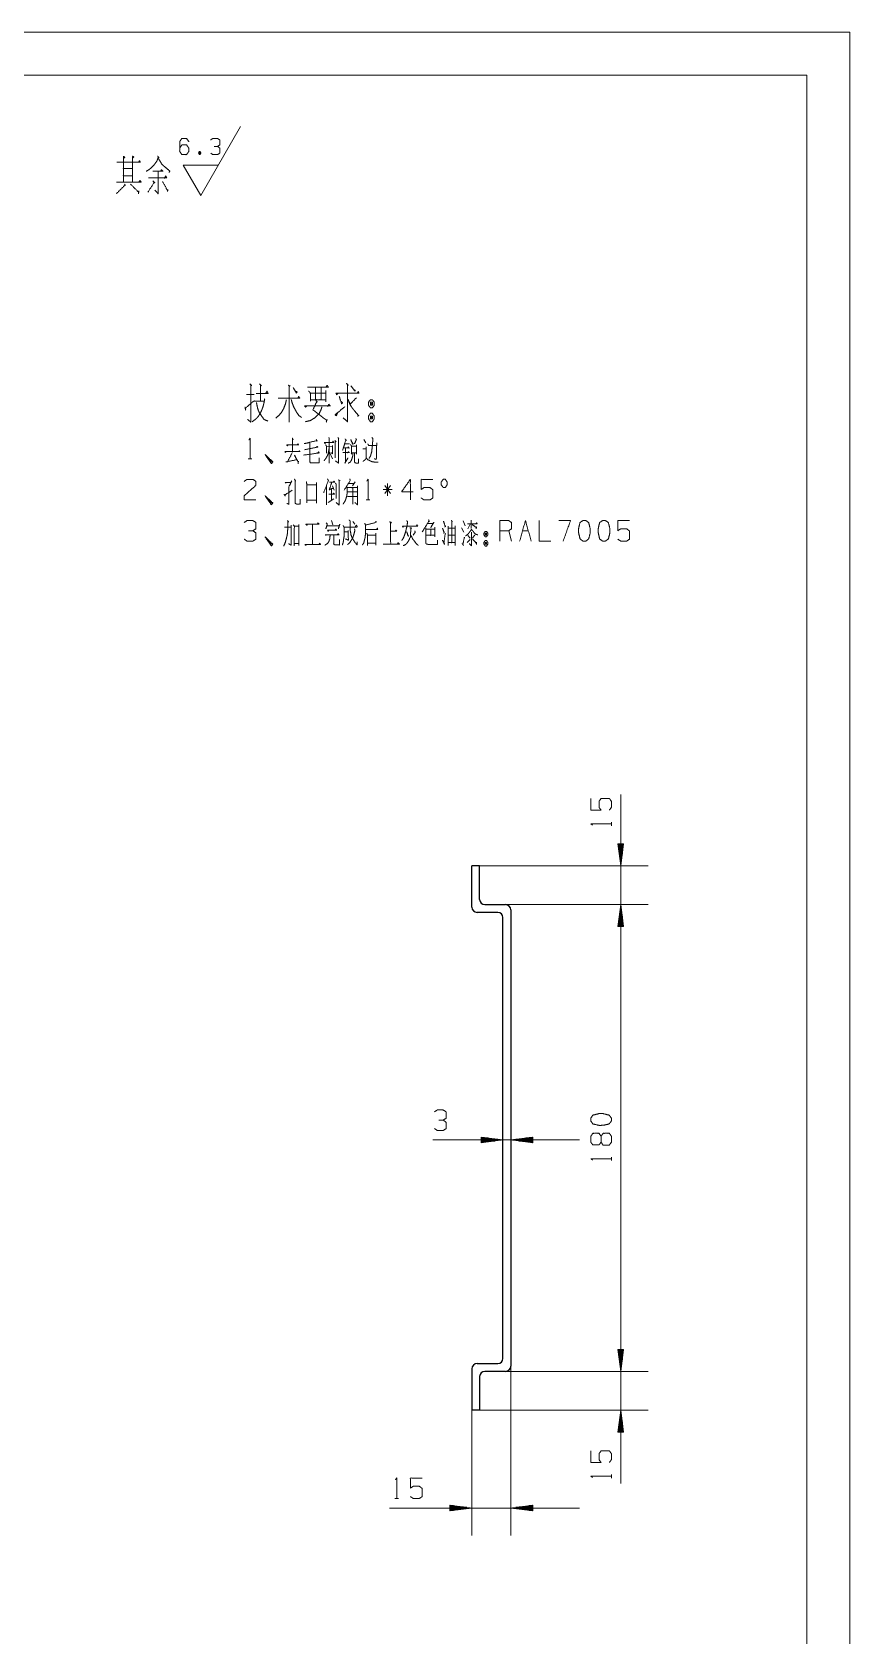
# Model space of a CAD drawing. Header units: millimetres. Extents: x 0 to 210, y 0 to 297.
# Drawn here: x 115.3 to 210, y 111.4 to 297 of the extents above; entities that cross this region are included whole.
import ezdxf

# ---------------------------------------------------------------- set-up
doc = ezdxf.new("R2010")
doc.units = ezdxf.units.MM
doc.layers.add('101', color=7, linetype='Continuous', true_color=0xffffff)

msp = doc.modelspace()

# ---------------------------------------------------------------- linework, layer by layer
at = {"layer": '101', "color": 133, "linetype": 'Continuous', "lineweight": 18}
for p, q in [((210, 297), (0, 297)), ((210, 0), (210, 297)), ((205, 292), (25, 292)), ((205, 5), (205, 292))]:
    msp.add_line(p, q, dxfattribs=at)
at = {"layer": '101', "color": 43, "linetype": 'Continuous', "lineweight": 18}
for p, q in [((134.86, 278.09), (139.47, 286.09)), ((134.68, 283.18), (134.8, 282.84)), ((134.86, 278.09), (132.84, 281.59)), ((132.84, 281.59), (136.88, 281.59))]:
    msp.add_line(p, q, dxfattribs=at)
at = {"layer": '101', "color": 72, "linetype": 'Continuous', "lineweight": 18}
for p, q in [((140.14, 255.07), (141.05, 255.07)), ((141.05, 254.28), (142.19, 254.28)), ((149.43, 249.03), (150.1, 249.06)), ((150.38, 249.73), (150.52, 249.58)), ((150.43, 249.63), (150.43, 247.76)), ((150.72, 250.08), (150.86, 249.93)), ((153.61, 248.78), (153.93, 248.78)), ((153.75, 249.86), (153.96, 249.46)), ((140.36, 247.63), (140.78, 247.63)), ((149.78, 248.41), (150.1, 247.63)), ((150.75, 245.2), (151, 245.12)), ((152.75, 244.97), (152.41, 244.5)), ((149.43, 244.47), (149.43, 242.3)), ((149.99, 244.1), (149.99, 242.82)), ((150.12, 244.52), (150.29, 244.02)), ((151.83, 243.25), (152.94, 243.25)), ((151.86, 243.8), (152.96, 243.8)), ((151.97, 244.77), (152.66, 244.77)), ((157, 244.07), (155.99, 244.07)), ((156.17, 244.55), (156.84, 243.6)), ((156.82, 244.55), (156.17, 243.6)), ((156.49, 243.35), (156.49, 244.77)), ((149.62, 242.57), (150.27, 243)), ((154.01, 242.87), (154.44, 242.87)), ((147.8, 240.08), (147.8, 237.73)), ((147.8, 240.06), (147.8, 237.73)), ((149.99, 240.51), (150.13, 239.98)), ((152.46, 240.36), (152.69, 240.08)), ((165.04, 239.66), (165.31, 239.16)), ((165.22, 240.46), (165.45, 239.88)), ((166.03, 240.08), (165.77, 239.53)), ((166.17, 240.53), (166.17, 239.58)), ((151.47, 239.18), (151.91, 239.18)), ((154.17, 238.81), (155.13, 238.81)), ((154.17, 237.88), (155.15, 237.88)), ((155.13, 239.01), (155.13, 237.63)), ((165.68, 237.96), (166.03, 238.28)), ((165.79, 238.76), (166.03, 238.43)), ((166.6, 238.81), (166.32, 238.48)), ((170.83, 238.11), (170.5, 239.31)), ((172.1, 239.31), (172.77, 239.31)), ((182.39, 205.18), (182.39, 205.6)), ((182.39, 166.43), (182.39, 166.85)), ((182.39, 129.7), (182.39, 130.13)), ((157.33, 127.34), (157.75, 127.34))]:
    msp.add_line(p, q, dxfattribs=at)
at = {"layer": '101', "color": 22, "linetype": 'Continuous', "lineweight": 18}
for p, q in [((183.48, 188.11), (183.48, 208.78)), ((183.81, 203.09), (183.15, 203.09)), ((183.15, 203.09), (183.48, 200.55)), ((183.15, 203.09), (183.15, 203.06)), ((183.15, 203.09), (183.15, 203.06)), ((183.2, 203.09), (183.2, 202.67)), ((183.25, 203.09), (183.25, 202.29)), ((183.3, 203.09), (183.3, 201.9)), ((183.35, 203.09), (183.35, 201.51)), ((183.4, 203.09), (183.4, 201.13)), ((183.45, 203.09), (183.45, 200.74)), ((183.48, 200.55), (183.81, 203.09)), ((183.5, 203.09), (183.5, 200.74)), ((183.56, 203.09), (183.56, 201.13)), ((183.61, 203.09), (183.61, 201.51)), ((183.66, 203.09), (183.66, 201.9)), ((183.71, 203.09), (183.71, 202.29)), ((183.76, 203.09), (183.76, 202.67)), ((183.81, 203.09), (183.81, 203.06)), ((183.81, 203.09), (183.81, 203.06)), ((167.14, 200.55), (186.65, 200.55)), ((170.14, 196.05), (186.65, 196.05)), ((170.14, 196.05), (186.65, 196.05)), ((183.48, 196.05), (183.15, 193.51)), ((183.48, 196.05), (183.15, 193.51)), ((183.35, 193.51), (183.35, 195.08)), ((183.35, 193.51), (183.35, 195.08)), ((183.4, 193.51), (183.4, 195.47)), ((183.4, 193.51), (183.4, 195.47)), ((183.45, 193.51), (183.45, 195.86)), ((183.45, 193.51), (183.45, 195.86)), ((183.81, 193.51), (183.48, 196.05)), ((183.48, 196.05), (183.48, 142.05)), ((183.81, 193.51), (183.48, 196.05)), ((183.5, 193.51), (183.5, 195.86)), ((183.5, 193.51), (183.5, 195.86)), ((183.56, 193.51), (183.56, 195.47)), ((183.56, 193.51), (183.56, 195.47)), ((183.61, 193.51), (183.61, 195.08)), ((183.61, 193.51), (183.61, 195.08)), ((183.15, 193.51), (183.15, 193.54)), ((183.15, 193.51), (183.15, 193.54)), ((183.15, 193.51), (183.15, 193.54)), ((183.15, 193.51), (183.15, 193.54)), ((183.15, 193.51), (183.81, 193.51)), ((183.15, 193.51), (183.81, 193.51)), ((183.2, 193.51), (183.2, 193.93)), ((183.2, 193.51), (183.2, 193.93)), ((183.25, 193.51), (183.25, 194.31)), ((183.25, 193.51), (183.25, 194.31)), ((183.3, 193.51), (183.3, 194.7)), ((183.3, 193.51), (183.3, 194.7)), ((183.66, 193.51), (183.66, 194.7)), ((183.66, 193.51), (183.66, 194.7)), ((183.71, 193.51), (183.71, 194.31)), ((183.71, 193.51), (183.71, 194.31)), ((183.76, 193.51), (183.76, 193.93)), ((183.76, 193.51), (183.76, 193.93)), ((183.81, 193.51), (183.81, 193.54)), ((183.81, 193.51), (183.81, 193.54)), ((183.81, 193.51), (183.81, 193.54)), ((183.81, 193.51), (183.81, 193.54)), ((169.84, 168.83), (167.3, 169.16)), ((167.3, 169.16), (167.3, 168.49)), ((167.3, 169.16), (167.33, 169.16)), ((167.3, 169.16), (167.33, 169.16)), ((167.3, 169.11), (167.72, 169.11)), ((167.3, 169.06), (168.11, 169.06)), ((167.3, 169), (168.49, 169)), ((167.3, 168.95), (168.88, 168.95)), ((167.3, 168.9), (169.26, 168.9)), ((173.28, 169.16), (170.74, 168.83)), ((173.28, 168.9), (171.32, 168.9)), ((173.28, 168.95), (171.71, 168.95)), ((173.28, 169), (172.09, 169)), ((173.28, 169.06), (172.48, 169.06)), ((173.28, 169.11), (172.87, 169.11)), ((173.28, 169.16), (173.25, 169.16)), ((173.28, 169.16), (173.25, 169.16)), ((173.28, 168.49), (173.28, 169.16)), ((161.74, 168.83), (178.68, 168.83)), ((167.3, 168.85), (169.65, 168.85)), ((167.3, 168.49), (169.84, 168.83)), ((167.3, 168.8), (169.65, 168.8)), ((167.3, 168.75), (169.26, 168.75)), ((167.3, 168.7), (168.88, 168.7)), ((167.3, 168.65), (168.49, 168.65)), ((167.3, 168.6), (168.11, 168.6)), ((167.3, 168.55), (167.72, 168.55)), ((167.3, 168.5), (167.33, 168.5)), ((167.3, 168.5), (167.33, 168.5)), ((170.74, 168.83), (173.28, 168.49)), ((173.28, 168.85), (170.94, 168.85)), ((173.28, 168.8), (170.94, 168.8)), ((173.28, 168.75), (171.32, 168.75)), ((173.28, 168.7), (171.71, 168.7)), ((173.28, 168.65), (172.09, 168.65)), ((173.28, 168.6), (172.48, 168.6)), ((173.28, 168.55), (172.87, 168.55)), ((173.28, 168.5), (173.25, 168.5)), ((173.28, 168.5), (173.25, 168.5)), ((183.48, 129.07), (183.48, 149.99)), ((183.15, 144.59), (183.48, 142.05)), ((183.15, 144.59), (183.15, 144.56)), ((183.81, 144.59), (183.15, 144.59)), ((183.15, 144.59), (183.48, 142.05)), ((183.15, 144.59), (183.15, 144.56)), ((183.15, 144.59), (183.15, 144.56)), ((183.15, 144.59), (183.15, 144.56)), ((183.81, 144.59), (183.15, 144.59)), ((183.2, 144.59), (183.2, 144.17)), ((183.2, 144.59), (183.2, 144.17)), ((183.25, 144.59), (183.25, 143.79)), ((183.25, 144.59), (183.25, 143.79)), ((183.3, 144.59), (183.3, 143.4)), ((183.3, 144.59), (183.3, 143.4)), ((183.35, 144.59), (183.35, 143.01)), ((183.35, 144.59), (183.35, 143.01)), ((183.4, 144.59), (183.4, 142.63)), ((183.4, 144.59), (183.4, 142.63)), ((183.45, 144.59), (183.45, 142.24)), ((183.45, 144.59), (183.45, 142.24)), ((183.48, 142.05), (183.81, 144.59)), ((183.48, 142.05), (183.81, 144.59)), ((183.5, 144.59), (183.5, 142.24)), ((183.5, 144.59), (183.5, 142.24)), ((183.56, 144.59), (183.56, 142.63)), ((183.56, 144.59), (183.56, 142.63)), ((183.61, 144.59), (183.61, 143.01)), ((183.61, 144.59), (183.61, 143.01)), ((183.66, 144.59), (183.66, 143.4)), ((183.66, 144.59), (183.66, 143.4)), ((183.71, 144.59), (183.71, 143.79)), ((183.71, 144.59), (183.71, 143.79)), ((183.76, 144.59), (183.76, 144.17)), ((183.76, 144.59), (183.76, 144.17)), ((183.81, 144.59), (183.81, 144.56)), ((183.81, 144.59), (183.81, 144.56)), ((183.81, 144.59), (183.81, 144.56)), ((183.81, 144.59), (183.81, 144.56)), ((170.14, 142.05), (186.65, 142.05)), ((170.14, 142.05), (186.65, 142.05)), ((170.74, 142.65), (170.74, 123.07)), ((166.24, 137.55), (166.24, 123.07)), ((167.14, 137.55), (186.65, 137.55)), ((183.48, 137.55), (183.15, 135.01)), ((183.45, 135.01), (183.45, 137.36)), ((183.81, 135.01), (183.48, 137.55)), ((183.5, 135.01), (183.5, 137.36)), ((183.25, 135.01), (183.25, 135.81)), ((183.3, 135.01), (183.3, 136.2)), ((183.35, 135.01), (183.35, 136.58)), ((183.4, 135.01), (183.4, 136.97)), ((183.56, 135.01), (183.56, 136.97)), ((183.61, 135.01), (183.61, 136.58)), ((183.66, 135.01), (183.66, 136.2)), ((183.71, 135.01), (183.71, 135.81)), ((183.15, 135.01), (183.15, 135.04)), ((183.15, 135.01), (183.15, 135.04)), ((183.15, 135.01), (183.81, 135.01)), ((183.2, 135.01), (183.2, 135.43)), ((183.76, 135.01), (183.76, 135.43)), ((183.81, 135.01), (183.81, 135.04)), ((183.81, 135.01), (183.81, 135.04)), ((178.68, 126.24), (156.69, 126.24)), ((166.24, 126.24), (163.7, 126.58)), ((163.7, 126.58), (163.7, 125.91)), ((163.7, 126.57), (163.73, 126.57)), ((163.7, 126.57), (163.73, 126.57)), ((163.7, 126.52), (164.12, 126.52)), ((163.7, 126.47), (164.51, 126.47)), ((163.7, 126.42), (164.89, 126.42)), ((163.7, 126.37), (165.28, 126.37)), ((163.7, 126.32), (165.66, 126.32)), ((163.7, 126.27), (166.05, 126.27)), ((163.7, 125.91), (166.24, 126.24)), ((163.7, 126.22), (166.05, 126.22)), ((173.28, 126.58), (170.74, 126.24)), ((170.74, 126.24), (173.28, 125.91)), ((173.28, 126.27), (170.94, 126.27)), ((173.28, 126.22), (170.94, 126.22)), ((173.28, 126.32), (171.32, 126.32)), ((173.28, 126.37), (171.71, 126.37)), ((173.28, 126.42), (172.09, 126.42)), ((173.28, 126.47), (172.48, 126.47)), ((173.28, 126.52), (172.87, 126.52)), ((173.28, 126.57), (173.25, 126.57)), ((173.28, 126.57), (173.25, 126.57)), ((173.28, 125.91), (173.28, 126.58)), ((163.7, 126.17), (165.66, 126.17)), ((163.7, 126.12), (165.28, 126.12)), ((163.7, 126.07), (164.89, 126.07)), ((163.7, 126.02), (164.51, 126.02)), ((163.7, 125.96), (164.12, 125.96)), ((163.7, 125.91), (163.73, 125.91)), ((163.7, 125.91), (163.73, 125.91)), ((173.28, 126.17), (171.32, 126.17)), ((173.28, 126.12), (171.71, 126.12)), ((173.28, 126.07), (172.09, 126.07)), ((173.28, 126.02), (172.48, 126.02)), ((173.28, 125.96), (172.87, 125.96)), ((173.28, 125.91), (173.25, 125.91)), ((173.28, 125.91), (173.25, 125.91))]:
    msp.add_line(p, q, dxfattribs=at)
at = {"layer": '101', "color": 163, "linetype": 'Continuous', "lineweight": 25}
for p, q in [((166.24, 195.75), (166.24, 200.55)), ((167.14, 200.55), (166.24, 200.55)), ((167.14, 196.65), (167.14, 200.55)), ((169.24, 195.15), (166.84, 195.15)), ((167.74, 196.05), (170.14, 196.05)), ((170.74, 195.45), (170.74, 142.65)), ((169.84, 143.55), (169.84, 194.55)), ((166.84, 142.95), (169.24, 142.95)), ((166.24, 142.35), (166.24, 137.55)), ((167.14, 141.45), (167.14, 137.55)), ((170.14, 142.05), (167.74, 142.05)), ((167.14, 137.55), (166.24, 137.55))]:
    msp.add_line(p, q, dxfattribs=at)
at = {"layer": '101', "color": 153, "linetype": 'Continuous', "lineweight": 18}
msp.add_line((170.74, 183.15), (170.74, 181.8), dxfattribs=at)
at = {"layer": '101', "color": 163, "linetype": 'Continuous', "lineweight": 25}
for centre, start, end in [((166.84, 195.75), 180, 270), ((167.74, 196.65), 180, 270), ((169.24, 194.55), 0, 90), ((170.14, 195.45), 0, 90), ((166.84, 142.35), 90, 180), ((169.24, 143.55), 270, 0), ((167.74, 141.45), 90, 180), ((170.14, 142.65), 270, 0)]:
    msp.add_arc(centre, 0.6, start, end, dxfattribs=at)
at = {"layer": '101', "color": 43, "linetype": 'Continuous', "lineweight": 18}
for points, knots in [([(132.42, 283.57), (132.67, 283.95), (133.22, 283.95), (133.48, 283.57), (133.48, 283.2), (133.22, 282.82), (132.67, 282.82), (132.42, 283.2), (132.42, 284.32), (132.67, 284.69), (133.22, 284.69), (133.48, 284.32)], [0, 0, 0.076964, 0.169762, 0.248074, 0.312018, 0.39033, 0.483129, 0.560092, 0.751926, 0.82889, 0.921688, 1, 1]), ([(136.8, 283.77), (137.07, 283.95), (137.07, 284.52), (136.8, 284.69), (136.26, 284.69), (135.99, 284.52)], [0, 0, 0.153875, 0.429861, 0.58373, 0.84613, 1, 1]), ([(134.68, 282.84), (134.8, 282.84), (134.87, 283.02), (134.8, 283.18), (134.68, 283.18), (134.61, 283.02), (134.68, 282.84), (134.8, 283.18)], [0, 0, 0.093972, 0.236779, 0.365956, 0.459928, 0.589106, 0.731912, 1, 1]), ([(136.01, 283), (136.26, 282.82), (136.8, 282.82), (137.07, 283), (137.07, 283.57), (136.8, 283.77), (136.4, 283.77)], [0, 0, 0.124123, 0.343691, 0.47245, 0.703378, 0.836731, 1, 1])]:
    msp.add_open_spline(points, degree=1, knots=knots, dxfattribs=at)
at = {"layer": '101', "color": 72, "linetype": 'Continuous', "lineweight": 18}
for points, knots in [([(125.9, 282.65), (126.08, 282.5), (125.92, 282.35), (125.92, 282.65), (125.92, 279.65), (125.92, 281.94), (125.15, 281.94), (127.88, 281.94), (126.96, 281.94), (126.96, 282.61), (126.96, 279.65), (126.96, 281.22), (125.9, 281.22), (125.9, 280.36), (126.96, 280.36), (126.96, 279.65), (125.1, 279.65), (127.96, 279.65), (127.83, 279.84), (127.7, 279.65)], [0, 0, 0.009716, 0.018619, 0.030835, 0.152988, 0.24613, 0.277436, 0.388628, 0.426411, 0.453896, 0.574522, 0.638652, 0.681833, 0.716952, 0.760133, 0.789144, 0.864711, 0.9813, 0.99065, 1, 1]), ([(126.98, 282.42), (127.12, 282.54), (126.96, 282.65)], [0, 0, 0.471547, 1, 1]), ([(127.65, 281.94), (127.78, 282.12), (127.86, 281.94)], [0, 0, 0.529964, 1, 1]), ([(129.87, 282.65), (130.03, 282.5), (129.95, 282.54), (129.79, 282.09), (129.52, 281.71), (129.2, 281.37), (128.91, 281.11), (128.54, 280.89)], [0, 0, 0.086309, 0.12102, 0.309422, 0.490699, 0.673786, 0.828669, 1, 1]), ([(129.92, 282.42), (130.13, 282.12), (130.32, 281.75), (130.69, 281.41), (131.14, 281.04), (131.27, 280.92), (131.3, 280.92), (131.19, 280.77)], [0, 0, 0.162725, 0.348029, 0.570221, 0.829897, 0.906896, 0.918637, 1, 1]), ([(128.83, 280.14), (130.93, 280.14), (130.79, 280.36), (130.66, 280.06)], [0, 0, 0.780473, 0.877784, 1, 1]), ([(129.31, 280.89), (130.5, 280.89), (130.32, 281.07), (130.19, 280.89)], [0, 0, 0.707414, 0.863844, 1, 1]), ([(129.92, 280.89), (129.92, 278.3), (129.55, 278.71)], [0, 0, 0.823411, 1, 1]), ([(126.03, 279.42), (126.13, 279.24), (126.11, 279.31), (125.1, 278.3)], [0, 0, 0.125003, 0.171161, 1, 1]), ([(126.72, 279.42), (127.7, 278.45), (127.7, 278.64), (127.65, 278.3)], [0, 0, 0.723289, 0.821344, 1, 1]), ([(129.31, 279.8), (129.55, 279.54), (129.5, 279.65), (128.75, 278.49)], [0, 0, 0.190888, 0.257814, 1, 1]), ([(130.42, 279.72), (131.03, 278.64), (131.06, 278.79), (131.01, 278.56)], [0, 0, 0.76477, 0.858208, 1, 1]), ([(140.54, 256.31), (140.75, 256.08), (140.65, 256.23), (140.65, 251.88), (140.28, 252.18)], [0, 0, 0.05812, 0.09265, 0.910292, 1, 1]), ([(141.65, 256.31), (141.89, 256.08), (141.76, 256.16), (141.76, 254.32)], [0, 0, 0.1415, 0.207212, 1, 1]), ([(144.96, 256.16), (145.2, 256.05), (145.1, 256.08), (145.1, 251.85), (145.1, 254.66), (143.82, 254.66), (146.32, 254.66), (146.18, 254.85), (146.13, 254.66)], [0, 0, 0.022711, 0.032395, 0.397208, 0.63934, 0.7489, 0.963455, 0.983224, 1, 1]), ([(147.21, 255.93), (149.62, 255.93), (149.49, 256.12), (149.33, 255.93)], [0, 0, 0.835356, 0.914863, 1, 1]), ([(151.71, 256.38), (151.93, 256.12), (151.85, 256.27), (151.85, 251.92), (151.34, 252.37)], [0, 0, 0.060997, 0.091685, 0.877916, 1, 1]), ([(152.24, 256.08), (152.72, 255.45), (152.75, 255.56), (152.54, 255.6)], [0, 0, 0.706409, 0.80893, 1, 1]), ([(139.98, 253.61), (140.06, 253.27), (140.01, 253.46), (141.05, 254.36)], [0, 0, 0.181308, 0.283198, 1, 1]), ([(142.26, 254.55), (142.16, 254.02), (142.05, 253.61), (141.92, 253.27), (141.76, 252.9), (141.5, 252.52), (141.23, 252.22), (140.81, 251.92)], [0, 0, 0.172188, 0.309109, 0.425674, 0.556627, 0.704269, 0.832974, 1, 1]), ([(141.26, 255.18), (142.66, 255.18), (142.53, 255.45), (142.4, 255.22)], [0, 0, 0.716782, 0.866788, 1, 1]), ([(144.78, 254.47), (144.65, 253.95), (144.41, 253.35), (144.14, 252.9), (143.56, 252.33)], [0, 0, 0.214887, 0.471145, 0.678421, 1, 1]), ([(145.33, 254.51), (145.44, 254.1), (145.65, 253.57), (145.92, 253.08), (146.21, 252.63), (146.53, 252.41)], [0, 0, 0.172227, 0.401196, 0.62559, 0.842428, 1, 1]), ([(145.57, 255.86), (145.94, 255.22), (146.02, 255.37), (145.84, 255.45)], [0, 0, 0.665994, 0.819283, 1, 1]), ([(147.34, 255.45), (147.56, 255.26), (147.56, 254.28), (147.56, 254.47), (149.33, 254.47), (149.33, 254.21), (149.33, 255.52), (149.33, 255.22), (147.48, 255.22), (148.14, 255.22), (148.14, 255.9), (148.14, 254.47), (148.8, 254.47), (148.8, 255.86)], [0, 0, 0.024061, 0.106926, 0.122861, 0.273834, 0.296144, 0.407695, 0.433191, 0.590925, 0.647258, 0.704627, 0.82574, 0.882074, 1, 1]), ([(148.19, 254.36), (148.38, 254.21), (148.3, 254.28), (147.85, 253.31), (149.44, 252.07), (149.49, 252.18), (149.39, 251.88)], [0, 0, 0.061502, 0.089679, 0.366513, 0.885936, 0.917991, 1, 1]), ([(150.73, 255.18), (150.6, 255.03), (150.52, 255.22), (153.17, 255.22), (153.09, 255.41), (152.99, 255.22)], [0, 0, 0.057621, 0.116246, 0.879371, 0.937996, 1, 1]), ([(150.89, 254.85), (151.16, 253.98), (151.29, 254.1), (151.1, 254.28)], [0, 0, 0.67337, 0.803122, 1, 1]), ([(152.88, 254.7), (152.16, 253.95), (151.9, 254.51), (152.16, 253.87), (152.4, 253.5), (152.67, 253.16), (153.12, 252.63), (153.17, 252.63), (152.99, 252.56)], [0, 0, 0.248757, 0.39796, 0.563617, 0.670262, 0.77324, 0.939254, 0.951975, 1, 1]), ([(154.73, 254.47), (154.49, 254.47), (154.28, 254.17), (154.28, 253.83), (154.49, 253.53), (154.73, 253.53), (154.94, 253.83), (154.94, 254.17), (154.73, 254.47)], [0, 0, 0.091009, 0.231139, 0.35987, 0.5, 0.591009, 0.731139, 0.85987, 1, 1]), ([(141.31, 254.13), (141.36, 253.87), (141.42, 253.57), (141.52, 253.23), (141.68, 252.9), (142.19, 252.18), (142.61, 252)], [0, 0, 0.101603, 0.217194, 0.351411, 0.492973, 0.824035, 1, 1]), ([(147.13, 253.76), (147, 253.61), (146.87, 253.76), (149.84, 253.76), (149.68, 253.95), (149.54, 253.68)], [0, 0, 0.051202, 0.102405, 0.861894, 0.924786, 1, 1]), ([(148.88, 253.65), (148.8, 253.35), (148.56, 252.86), (148.06, 252.37), (147.58, 252.07), (147, 251.92)], [0, 0, 0.114106, 0.313644, 0.571358, 0.778592, 1, 1]), ([(150.68, 252.93), (150.55, 252.6), (150.41, 252.71), (151.55, 253.68)], [0, 0, 0.178041, 0.263409, 1, 1]), ([(154.94, 252.56), (154.73, 252.9), (154.49, 252.9), (154.28, 252.56), (154.28, 252.26), (154.49, 251.92), (154.73, 251.92), (154.94, 252.26), (154.94, 252.56)], [0, 0, 0.149197, 0.238509, 0.387706, 0.5, 0.649197, 0.738509, 0.887706, 1, 1]), ([(154.73, 253.83), (154.73, 254.17), (154.49, 254.17)], [0, 0, 0.585831, 1, 1]), ([(154.49, 253.83), (154.73, 253.83), (154.49, 254.17), (154.49, 253.83)], [0, 0, 0.241153, 0.658895, 1, 1]), ([(154.49, 252.56), (154.49, 252.26), (154.73, 252.26)], [0, 0, 0.556999, 1, 1]), ([(154.73, 252.56), (154.49, 252.56), (154.73, 252.26), (154.73, 252.56)], [0, 0, 0.25881, 0.674591, 1, 1]), ([(140.43, 249.81), (140.57, 250.01), (140.57, 247.63)], [0, 0, 0.093491, 1, 1]), ([(145.44, 250.03), (145.56, 249.86), (145.47, 249.93), (145.47, 248.46), (144.61, 248.46), (146.36, 248.46), (146.27, 248.56), (146.16, 248.43)], [0, 0, 0.04542, 0.069985, 0.382582, 0.566132, 0.936975, 0.96526, 1, 1]), ([(144.96, 249.23), (144.87, 249.13), (144.82, 249.23), (146.2, 249.23), (146.11, 249.36), (146.04, 249.23)], [0, 0, 0.069434, 0.128329, 0.845635, 0.925283, 1, 1]), ([(148.23, 249.86), (148.32, 249.68), (148.26, 249.73), (146.83, 249.38), (147.49, 249.53), (147.49, 247.33), (147.52, 247.18), (147.61, 247.16), (148.56, 247.16), (148.56, 247.73)], [0, 0, 0.030685, 0.042092, 0.272771, 0.377787, 0.722121, 0.746242, 0.760617, 0.910004, 1, 1]), ([(146.85, 248.68), (148.42, 248.98), (148.32, 249.06), (148.19, 248.93)], [0, 0, 0.839666, 0.907774, 1, 1]), ([(149.71, 248.81), (149.64, 248.43), (149.6, 248.21), (149.53, 248.01), (149.36, 247.71), (149.27, 247.58), (149.13, 247.41)], [0, 0, 0.246545, 0.393712, 0.530761, 0.755723, 0.85464, 1, 1]), ([(149.3, 249.51), (149.25, 249.38), (149.16, 249.53), (150.24, 249.53), (150.17, 249.68), (150.12, 249.53)], [0, 0, 0.079263, 0.180891, 0.81031, 0.90712, 1, 1]), ([(149.3, 249.26), (149.41, 249.11), (149.41, 248.28)], [0, 0, 0.182108, 1, 1]), ([(149.67, 250.11), (149.74, 249.98), (149.74, 247.13)], [0, 0, 0.047975, 1, 1]), ([(150.1, 249.18), (150.1, 248.21), (149.94, 248.36)], [0, 0, 0.816828, 1, 1]), ([(150.79, 249.98), (150.79, 247.13), (150.47, 247.38)], [0, 0, 0.875675, 1, 1]), ([(151.58, 249.93), (151.72, 249.76), (151.65, 249.83), (151.28, 248.63), (151.53, 249.38), (152.06, 249.38)], [0, 0, 0.077468, 0.112963, 0.545475, 0.817419, 1, 1]), ([(151.4, 248.88), (152.04, 248.88), (151.95, 249.01), (151.88, 248.88)], [0, 0, 0.682003, 0.84608, 1, 1]), ([(151.63, 248.86), (151.63, 247.33), (151.54, 247.11), (151.9, 247.73)], [0, 0, 0.613736, 0.711022, 1, 1]), ([(152.2, 249.28), (152.29, 249.13), (152.29, 248.18), (152.29, 248.31), (152.87, 248.31), (152.87, 248.18), (152.87, 249.23), (152.87, 249.11), (152.27, 249.11)], [0, 0, 0.046635, 0.301101, 0.334582, 0.490817, 0.524298, 0.80555, 0.839031, 1, 1]), ([(152.23, 249.86), (152.46, 249.28), (152.52, 249.36), (152.37, 249.53)], [0, 0, 0.661522, 0.759642, 1, 1]), ([(152.82, 249.96), (152.9, 249.81), (152.87, 249.88), (152.66, 249.36)], [0, 0, 0.211479, 0.31221, 1, 1]), ([(154, 249.01), (154, 247.76), (153.98, 247.61), (153.84, 247.48), (153.64, 247.33)], [0, 0, 0.681083, 0.76337, 0.866206, 1, 1]), ([(154.19, 249.36), (154.3, 249.18), (155.22, 249.18)], [0, 0, 0.182095, 1, 1]), ([(154.65, 250.11), (154.79, 249.96), (154.76, 249.61), (154.72, 249.13), (154.65, 248.46), (154.51, 247.96), (154.35, 247.68)], [0, 0, 0.080836, 0.218774, 0.405549, 0.671677, 0.875426, 1, 1]), ([(155.23, 249.46), (155.18, 247.58), (154.92, 247.63)], [0, 0, 0.874254, 1, 1]), ([(142.44, 247.91), (143.04, 247.28), (142.9, 247.28), (142.3, 248.13), (143.04, 247.06), (143.2, 247.28), (142.3, 248.13)], [0, 0, 0.178023, 0.207056, 0.420793, 0.68903, 0.745608, 1, 1]), ([(144.73, 248.43), (144.66, 248.36), (144.61, 248.46)], [0, 0, 0.476605, 1, 1]), ([(145.44, 248.31), (144.89, 247.28), (144.73, 247.28), (145.99, 247.53), (145.7, 248.06), (146.15, 247.23), (146.16, 247.38), (146.13, 247.06)], [0, 0, 0.252055, 0.286554, 0.564056, 0.693382, 0.896345, 0.929102, 1, 1]), ([(146.74, 248.06), (148.58, 248.31), (148.51, 248.43), (148.4, 248.31)], [0, 0, 0.857787, 0.924197, 1, 1]), ([(151.31, 248.36), (152.06, 248.36), (151.95, 248.46), (151.86, 248.33)], [0, 0, 0.712978, 0.852975, 1, 1]), ([(152.45, 248.23), (152.45, 247.96), (152.37, 247.68), (152.27, 247.41), (152.14, 247.23), (151.91, 247.11)], [0, 0, 0.206834, 0.420394, 0.642075, 0.803267, 1, 1]), ([(152.64, 248.23), (152.64, 247.28), (152.71, 247.18), (152.85, 247.13), (153.12, 247.13), (153.12, 247.61)], [0, 0, 0.484053, 0.546457, 0.622876, 0.757968, 1, 1]), ([(154.05, 247.73), (154.17, 247.53), (154.35, 247.46), (154.54, 247.36), (154.72, 247.28), (154.92, 247.26), (155.16, 247.23), (155.41, 247.23)], [0, 0, 0.153714, 0.279207, 0.422101, 0.547594, 0.675718, 0.83827, 1, 1]), ([(139.9, 245.02), (140.21, 245.25), (140.9, 245.25), (141.24, 245.02), (141.24, 244.55), (139.88, 243.35), (139.9, 242.87), (141.24, 242.87)], [0, 0, 0.069692, 0.192977, 0.265273, 0.350228, 0.674739, 0.759753, 1, 1]), ([(145.4, 245.1), (145.07, 244.4), (145.07, 242.35), (144.82, 242.47)], [0, 0, 0.250153, 0.910676, 1, 1]), ([(145.69, 245.27), (145.86, 245.07), (145.77, 245.12), (145.77, 242.6), (145.79, 242.47), (145.95, 242.4), (146.36, 242.4), (146.36, 242.97)], [0, 0, 0.063897, 0.088206, 0.692699, 0.722921, 0.765022, 0.862346, 1, 1]), ([(147.08, 244.97), (147.15, 244.65), (147.15, 242.52), (147.15, 242.85), (148.25, 242.85), (148.25, 242.52), (148.25, 244.87), (148.25, 244.62), (147.17, 244.62)], [0, 0, 0.0422, 0.311814, 0.35305, 0.492089, 0.533324, 0.831486, 0.863204, 1, 1]), ([(149.09, 243.7), (149.64, 245.12), (149.55, 245.27), (149.53, 245.3)], [0, 0, 0.881767, 0.982312, 1, 1]), ([(149.76, 244.92), (150.36, 244.92), (150.29, 245.05), (150.2, 244.92)], [0, 0, 0.669481, 0.829462, 1, 1]), ([(150.88, 245.12), (150.88, 242.27), (150.54, 242.57)], [0, 0, 0.863552, 1, 1]), ([(152.11, 245.32), (152.16, 245.12), (151.46, 244)], [0, 0, 0.134733, 1, 1]), ([(154.09, 245.05), (154.23, 245.25), (154.23, 242.87)], [0, 0, 0.093491, 1, 1]), ([(159.45, 243.82), (158.11, 243.82), (159.12, 245.25), (159.12, 242.87)], [0, 0, 0.245868, 0.565294, 1, 1]), ([(160.37, 243.1), (160.7, 242.87), (161.39, 242.87), (161.73, 243.1), (161.73, 244.05), (161.39, 244.3), (160.7, 244.3), (160.37, 244.07), (160.37, 245.25), (161.73, 245.25)], [0, 0, 0.062228, 0.168344, 0.230572, 0.376815, 0.441265, 0.547382, 0.609609, 0.790489, 1, 1]), ([(162.93, 244.3), (163.16, 244.3), (163.37, 244.62), (163.37, 244.95), (163.16, 245.27), (162.93, 245.27), (162.7, 244.95), (162.7, 244.62), (162.93, 244.3)], [0, 0, 0.085681, 0.230397, 0.35158, 0.496296, 0.581977, 0.730397, 0.85158, 1, 1]), ([(142.44, 243.15), (143.04, 242.52), (142.9, 242.52), (142.3, 243.37), (143.04, 242.3), (143.2, 242.52), (142.3, 243.37)], [0, 0, 0.178023, 0.207056, 0.420793, 0.68903, 0.745608, 1, 1]), ([(144.5, 243.52), (144.64, 243.32), (144.57, 243.42), (145.44, 244)], [0, 0, 0.174091, 0.261134, 1, 1]), ([(144.75, 244.92), (144.71, 244.82), (144.63, 244.87), (145.37, 244.87)], [0, 0, 0.111654, 0.218544, 1, 1]), ([(149.67, 243.52), (150.35, 243.52), (150.24, 243.67), (150.17, 243.52)], [0, 0, 0.657711, 0.837607, 1, 1]), ([(150.01, 244.87), (149.74, 244.05), (150.2, 244.25)], [0, 0, 0.633568, 1, 1]), ([(150.43, 244.82), (150.54, 244.72), (150.54, 243.05)], [0, 0, 0.080053, 1, 1]), ([(151.69, 244.47), (151.81, 244.3), (151.81, 243.8), (151.79, 243.57), (151.77, 243.42), (151.72, 243.2), (151.65, 242.97), (151.56, 242.75), (151.47, 242.6), (151.33, 242.37)], [0, 0, 0.095692, 0.318943, 0.419714, 0.487156, 0.59037, 0.695675, 0.803609, 0.881345, 1, 1]), ([(151.83, 244.3), (152.99, 244.3), (152.99, 244.5), (152.99, 242.3), (152.71, 242.57)], [0, 0, 0.294509, 0.344998, 0.900414, 1, 1]), ([(152.36, 244.27), (152.45, 244.3), (152.45, 242.37)], [0, 0, 0.04554, 1, 1]), ([(140.9, 239.31), (141.24, 239.53), (141.24, 240.26), (140.9, 240.48), (140.21, 240.48), (139.88, 240.26)], [0, 0, 0.153875, 0.429853, 0.583728, 0.846125, 1, 1]), ([(144.89, 240.51), (145.03, 240.31), (144.96, 240.41), (144.94, 239.73), (144.91, 239.23), (144.87, 238.81), (144.78, 238.46), (144.66, 238.01), (144.47, 237.53)], [0, 0, 0.073967, 0.11095, 0.314869, 0.466246, 0.595036, 0.704058, 0.845001, 1, 1]), ([(144.56, 239.73), (145.32, 239.73), (145.32, 239.93), (145.32, 237.63), (145.03, 237.81)], [0, 0, 0.211553, 0.267226, 0.907429, 1, 1]), ([(145.56, 239.98), (145.69, 239.86), (145.69, 237.58), (145.69, 237.83), (146.22, 237.83), (146.22, 237.61), (146.22, 240.01), (146.22, 239.83), (145.65, 239.83)], [0, 0, 0.026661, 0.37153, 0.409426, 0.489807, 0.523915, 0.887733, 0.914261, 1, 1]), ([(147.22, 240.08), (147.13, 239.93), (147.01, 240.08), (148.55, 240.08), (148.44, 240.21), (148.35, 240.06)], [0, 0, 0.077576, 0.164216, 0.849385, 0.922424, 1, 1]), ([(149.37, 240.23), (149.51, 240.08), (149.34, 239.53), (149.46, 239.88), (150.86, 239.88), (150.96, 240.08), (150.79, 239.53)], [0, 0, 0.061431, 0.233599, 0.34423, 0.760364, 0.827832, 1, 1]), ([(149.69, 239.36), (149.6, 239.23), (149.55, 239.36), (150.59, 239.36), (150.5, 239.51), (150.43, 239.41)], [0, 0, 0.094025, 0.177425, 0.817873, 0.924787, 1, 1]), ([(151.44, 239.73), (151.44, 238.91), (151.44, 238.58), (151.4, 238.36), (151.38, 238.16), (151.33, 237.88), (151.24, 237.66)], [0, 0, 0.392787, 0.547526, 0.655966, 0.751564, 0.884909, 1, 1]), ([(151.33, 239.93), (151.44, 239.73), (152.96, 239.73)], [0, 0, 0.129627, 1, 1]), ([(152.64, 239.51), (152.71, 239.36), (152.55, 238.78), (152.48, 238.56), (152.36, 238.31), (152.22, 238.11), (152.11, 237.93), (151.86, 237.71)], [0, 0, 0.080445, 0.369892, 0.484311, 0.619634, 0.73847, 0.837743, 1, 1]), ([(152.04, 240.56), (152.14, 240.43), (152.14, 239.46), (152.16, 239.33), (152.22, 239.03), (152.23, 238.88), (152.37, 238.53), (152.48, 238.33), (152.57, 238.18), (152.69, 237.98), (152.82, 237.83), (152.96, 237.66), (152.96, 238.01)], [0, 0, 0.046789, 0.325092, 0.361125, 0.448081, 0.491195, 0.59894, 0.663559, 0.713249, 0.780379, 0.835881, 0.900099, 1, 1]), ([(152.98, 239.76), (152.87, 239.96), (152.75, 239.76)], [0, 0, 0.490468, 1, 1]), ([(153.93, 239.98), (153.93, 238.93), (153.91, 238.78), (153.89, 238.58), (153.82, 238.28), (153.77, 238.08), (153.73, 237.88), (153.55, 237.66)], [0, 0, 0.436379, 0.499152, 0.582591, 0.71069, 0.796677, 0.881088, 1, 1]), ([(155.13, 240.43), (155.16, 240.28), (153.93, 239.96), (153.84, 240.18)], [0, 0, 0.092005, 0.855687, 1, 1]), ([(153.98, 239.46), (155.34, 239.46), (155.3, 239.61), (155.23, 239.48)], [0, 0, 0.820511, 0.913425, 1, 1]), ([(156.72, 240.33), (156.93, 240.23), (156.84, 240.31), (156.84, 237.76), (155.96, 237.76), (157.85, 237.76), (157.71, 237.93), (157.62, 237.76)], [0, 0, 0.038464, 0.057479, 0.475758, 0.62072, 0.930938, 0.967842, 1, 1]), ([(156.86, 239.26), (157.55, 239.26), (157.44, 239.38), (157.35, 239.23)], [0, 0, 0.670975, 0.830534, 1, 1]), ([(158.69, 240.46), (158.81, 240.36), (158.73, 239.83), (158.64, 239.53), (158.6, 239.28), (158.53, 239.06), (158.36, 238.56), (158.23, 238.33), (158.13, 238.18)], [0, 0, 0.064579, 0.280707, 0.407664, 0.510165, 0.605908, 0.821193, 0.92543, 1, 1]), ([(158.32, 239.81), (158.27, 239.71), (158.21, 239.83), (159.98, 239.83), (159.89, 239.98), (159.82, 239.86)], [0, 0, 0.048493, 0.106663, 0.863889, 0.938479, 1, 1]), ([(159.06, 239.66), (159.29, 239.61), (159.19, 239.61), (159.15, 239.06), (159.15, 238.78), (159.12, 238.58), (159.04, 238.43), (158.99, 238.28), (158.87, 238.08), (158.73, 237.86), (158.57, 237.71), (158.3, 237.58)], [0, 0, 0.086835, 0.125996, 0.329516, 0.431066, 0.506062, 0.567298, 0.626051, 0.712891, 0.811021, 0.891763, 1, 1]), ([(161.23, 240.58), (161.32, 240.36), (161.27, 240.43), (160.49, 239.16), (161.09, 240.16), (161.75, 240.16), (161.85, 240.31), (161.48, 239.66)], [0, 0, 0.052781, 0.072834, 0.398925, 0.653662, 0.796454, 0.836565, 1, 1]), ([(160.91, 239.63), (160.91, 237.86), (161, 237.76), (161.16, 237.73), (162.26, 237.73), (162.26, 238.23)], [0, 0, 0.484266, 0.520677, 0.564611, 0.863587, 1, 1]), ([(160.93, 239.48), (161.96, 239.48), (161.96, 239.71), (161.96, 238.58), (161.96, 238.78), (160.97, 238.78), (161.48, 238.78), (161.48, 239.51)], [0, 0, 0.213463, 0.260313, 0.494565, 0.536207, 0.742308, 0.849037, 1, 1]), ([(162.84, 239.61), (163.03, 239.11), (163.03, 239.18), (163, 238.98)], [0, 0, 0.658608, 0.750675, 1, 1]), ([(162.96, 240.43), (163.17, 239.76), (163.19, 239.88), (163.12, 239.73)], [0, 0, 0.707814, 0.834101, 1, 1]), ([(163.86, 240.51), (163.99, 240.36), (163.92, 240.43), (163.92, 237.93), (163.46, 237.93), (164.29, 237.93), (164.29, 237.61), (164.29, 239.86), (164.29, 239.61), (163.51, 239.61), (163.51, 239.83), (163.51, 237.61), (163.51, 238.78), (164.29, 238.78)], [0, 0, 0.016078, 0.0246, 0.231328, 0.269329, 0.338023, 0.364898, 0.550954, 0.571627, 0.635936, 0.654542, 0.838529, 0.935691, 1, 1]), ([(166.19, 239.48), (166.12, 239.33), (165.94, 239.11), (165.79, 238.91), (165.49, 238.71)], [0, 0, 0.15521, 0.423003, 0.662167, 1, 1]), ([(165.72, 240.11), (166.86, 240.11), (166.78, 240.23), (166.7, 240.11)], [0, 0, 0.79476, 0.900658, 1, 1]), ([(166.19, 239.46), (166.35, 239.28), (166.48, 239.11), (166.65, 238.91), (166.93, 238.83)], [0, 0, 0.234083, 0.446218, 0.710404, 1, 1]), ([(166.3, 240.01), (166.76, 239.66), (166.76, 239.76), (166.72, 239.51)], [0, 0, 0.621028, 0.728542, 1, 1]), ([(169.49, 238.11), (169.49, 240.48), (170.5, 240.48), (170.83, 240.26), (170.83, 239.53), (170.5, 239.31), (169.49, 239.31)], [0, 0, 0.400952, 0.571036, 0.639278, 0.761674, 0.829917, 1, 1]), ([(174.04, 240.48), (174.04, 238.11), (175.39, 238.11)], [0, 0, 0.63873, 1, 1]), ([(176.81, 238.11), (177.66, 240.48), (176.32, 240.48)], [0, 0, 0.652472, 1, 1]), ([(179.43, 238.11), (179.76, 238.36), (179.94, 239.06), (179.94, 239.53), (179.76, 240.26), (179.43, 240.48), (179.09, 240.48), (178.76, 240.26), (178.58, 239.53), (178.6, 239.06), (178.76, 238.36), (179.09, 238.11), (179.43, 238.11)], [0, 0, 0.067525, 0.183969, 0.260583, 0.380943, 0.446139, 0.500306, 0.565503, 0.685862, 0.762529, 0.878308, 0.945834, 1, 1]), ([(181.7, 238.11), (182.04, 238.36), (182.22, 239.06), (182.22, 239.53), (182.04, 240.26), (181.7, 240.48), (181.37, 240.48), (181.03, 240.26), (180.86, 239.53), (180.87, 239.06), (181.03, 238.36), (181.37, 238.11), (181.7, 238.11)], [0, 0, 0.067525, 0.183969, 0.260583, 0.380943, 0.446139, 0.500306, 0.565503, 0.685862, 0.762529, 0.878308, 0.945834, 1, 1]), ([(183.13, 238.33), (183.47, 238.11), (184.16, 238.11), (184.49, 238.33), (184.49, 239.28), (184.16, 239.53), (183.47, 239.53), (183.13, 239.31), (183.13, 240.48), (184.49, 240.48)], [0, 0, 0.062229, 0.168345, 0.230571, 0.376815, 0.441265, 0.54738, 0.609609, 0.79049, 1, 1]), ([(139.9, 238.33), (140.21, 238.11), (140.9, 238.11), (141.24, 238.33), (141.24, 239.06), (140.9, 239.31), (140.39, 239.31)], [0, 0, 0.12412, 0.343687, 0.472444, 0.703375, 0.836731, 1, 1]), ([(142.44, 238.38), (143.04, 237.76), (142.9, 237.76), (142.3, 238.61), (143.04, 237.53), (143.2, 237.76), (142.3, 238.61)], [0, 0, 0.178023, 0.207056, 0.420793, 0.68903, 0.745608, 1, 1]), ([(147.1, 237.71), (146.99, 237.61), (146.92, 237.73), (148.72, 237.73), (148.63, 237.86), (148.55, 237.73)], [0, 0, 0.060773, 0.120649, 0.872335, 0.936169, 1, 1]), ([(149.83, 238.78), (149.8, 238.41), (149.69, 238.06), (149.53, 237.83), (149.21, 237.63)], [0, 0, 0.270246, 0.532658, 0.730371, 1, 1]), ([(149.43, 238.88), (149.34, 238.76), (149.27, 238.83), (150.86, 238.83), (150.77, 238.98), (150.68, 238.88)], [0, 0, 0.071051, 0.118891, 0.857245, 0.938054, 1, 1]), ([(150.26, 238.81), (150.26, 237.83), (150.24, 237.76), (150.42, 237.66), (150.93, 237.66), (150.93, 238.28)], [0, 0, 0.407493, 0.439694, 0.524566, 0.738791, 1, 1]), ([(151.91, 239.33), (151.95, 238.21), (151.63, 238.36)], [0, 0, 0.761901, 1, 1]), ([(154.07, 239.03), (154.16, 238.83), (154.16, 237.61)], [0, 0, 0.151465, 1, 1]), ([(158.71, 239.18), (158.87, 238.66), (158.9, 238.71), (158.85, 238.78)], [0, 0, 0.78183, 0.869103, 1, 1]), ([(159.19, 238.76), (159.29, 238.58), (159.38, 238.36), (159.54, 238.18), (159.8, 237.81), (160.03, 237.61)], [0, 0, 0.141437, 0.308526, 0.471989, 0.789437, 1, 1]), ([(159.63, 239.28), (159.7, 239.16), (159.45, 238.81)], [0, 0, 0.250952, 1, 1]), ([(162.84, 238.21), (163.09, 237.71), (163.01, 237.96), (163.17, 239.03)], [0, 0, 0.292943, 0.429362, 1, 1]), ([(165.11, 237.83), (165.29, 237.58), (165.2, 237.71), (165.38, 238.58)], [0, 0, 0.226466, 0.339699, 1, 1]), ([(166.19, 239.13), (166.19, 237.58), (165.94, 237.81)], [0, 0, 0.822519, 1, 1]), ([(166.32, 238.36), (166.76, 237.86), (166.78, 237.98), (166.76, 237.71)], [0, 0, 0.624157, 0.742238, 1, 1]), ([(167.94, 239.23), (167.78, 239.23), (167.64, 239.03), (167.64, 238.81), (167.78, 238.61), (167.94, 238.61), (168.08, 238.81), (168.08, 239.03), (167.94, 239.23)], [0, 0, 0.091007, 0.231134, 0.35986, 0.499997, 0.591004, 0.731144, 0.85987, 1, 1]), ([(168.08, 237.96), (167.94, 238.18), (167.78, 238.18), (167.64, 237.96), (167.64, 237.76), (167.78, 237.53), (167.94, 237.53), (168.08, 237.76), (168.08, 237.96)], [0, 0, 0.149211, 0.23852, 0.387728, 0.50001, 0.649208, 0.738517, 0.887718, 1, 1]), ([(167.94, 238.81), (167.94, 239.03), (167.78, 239.03)], [0, 0, 0.585829, 1, 1]), ([(167.78, 238.81), (167.94, 238.81), (167.78, 239.03), (167.78, 238.81)], [0, 0, 0.241155, 0.658896, 1, 1]), ([(167.94, 237.96), (167.78, 237.96), (167.94, 237.76), (167.94, 237.96)], [0, 0, 0.258822, 0.674602, 1, 1]), ([(167.78, 237.96), (167.78, 237.76), (167.94, 237.76)], [0, 0, 0.556979, 1, 1]), ([(182.16, 206.98), (182.39, 207.31), (182.39, 208), (182.16, 208.34), (181.21, 208.34), (180.96, 208), (180.96, 207.31), (181.19, 206.98), (180.01, 206.98), (180.01, 208.34)], [0, 0, 0.062229, 0.168345, 0.230572, 0.376816, 0.441264, 0.547379, 0.609608, 0.79049, 1, 1]), ([(180.21, 205.25), (180.01, 205.39), (182.39, 205.39)], [0, 0, 0.093488, 1, 1]), ([(162.93, 171.12), (163.26, 171.34), (163.26, 172.07), (162.93, 172.29), (162.24, 172.29), (161.9, 172.07)], [0, 0, 0.153873, 0.42985, 0.583725, 0.846124, 1, 1]), ([(161.92, 170.14), (162.24, 169.92), (162.93, 169.92), (163.26, 170.14), (163.26, 170.87), (162.93, 171.12), (162.41, 171.12)], [0, 0, 0.124118, 0.343688, 0.472446, 0.703376, 0.836731, 1, 1]), ([(182.39, 171.35), (182.14, 171.69), (181.44, 171.87), (180.96, 171.87), (180.24, 171.69), (180.01, 171.35), (180.01, 171.02), (180.24, 170.68), (180.96, 170.51), (181.44, 170.52), (182.14, 170.68), (182.39, 171.02), (182.39, 171.35)], [0, 0, 0.067525, 0.183972, 0.260583, 0.380942, 0.446141, 0.500306, 0.565504, 0.685864, 0.762527, 0.87831, 0.945835, 1, 1]), ([(181.19, 168.56), (180.96, 168.25), (180.24, 168.25), (180.01, 168.56), (180.01, 169.25), (180.24, 169.59), (180.96, 169.59), (181.19, 169.25), (181.19, 168.56), (181.44, 168.23), (182.14, 168.23), (182.39, 168.56), (182.39, 169.25), (182.16, 169.59), (181.44, 169.59), (181.19, 169.25)], [0, 0, 0.047573, 0.136085, 0.183659, 0.267815, 0.317166, 0.405678, 0.455028, 0.539185, 0.590296, 0.675757, 0.726869, 0.811025, 0.860376, 0.948888, 1, 1]), ([(180.21, 166.5), (180.01, 166.64), (182.39, 166.64)], [0, 0, 0.093488, 1, 1]), ([(182.16, 131.5), (182.39, 131.84), (182.39, 132.53), (182.16, 132.86), (181.21, 132.86), (180.96, 132.53), (180.96, 131.84), (181.19, 131.5), (180.01, 131.5), (180.01, 132.86)], [0, 0, 0.062228, 0.168344, 0.230572, 0.376816, 0.441265, 0.54738, 0.609608, 0.79049, 1, 1]), ([(180.21, 129.77), (180.01, 129.92), (182.39, 129.92)], [0, 0, 0.093486, 1, 1]), ([(157.4, 129.51), (157.54, 129.71), (157.54, 127.34)], [0, 0, 0.093491, 1, 1]), ([(159.13, 127.56), (159.46, 127.34), (160.15, 127.34), (160.49, 127.56), (160.49, 128.51), (160.15, 128.76), (159.46, 128.76), (159.13, 128.54), (159.13, 129.71), (160.49, 129.71)], [0, 0, 0.062228, 0.168343, 0.230571, 0.376816, 0.441265, 0.547381, 0.609609, 0.79049, 1, 1])]:
    msp.add_open_spline(points, degree=1, knots=knots, dxfattribs=at)
msp.add_open_spline([(171.77, 238.11), (172.44, 240.48), (173.11, 238.11)], degree=1, dxfattribs=at)

doc.saveas('drawing.dxf')
